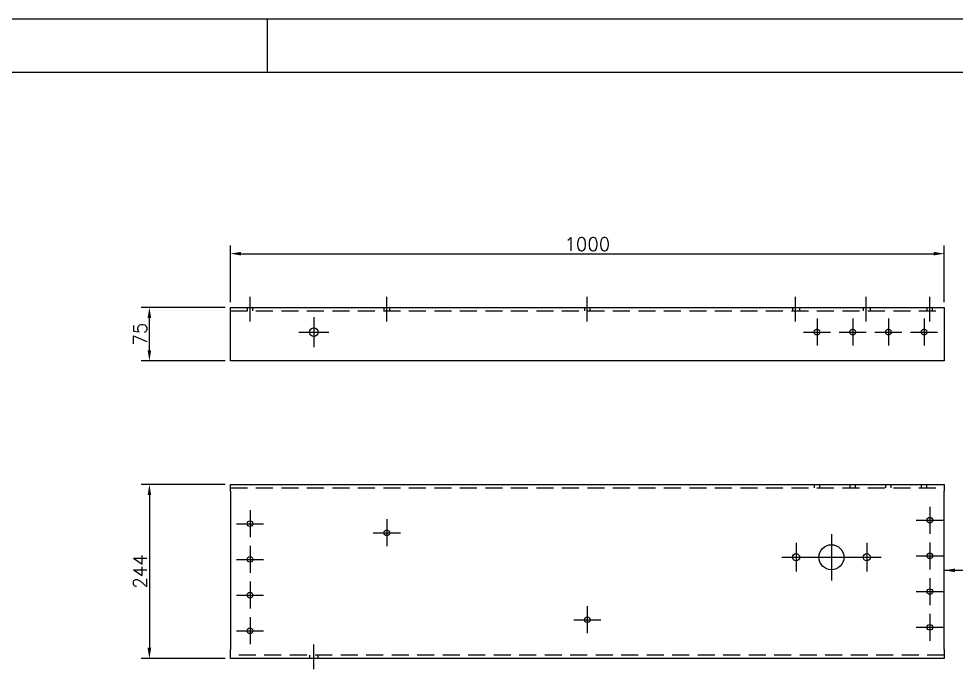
# Model space of a CAD drawing. Header units: metres. Extents: x 0 to 6307, y 0 to 4455.
# Drawn here: x 2206 to 3519, y 3543 to 4455 of the extents above; entities that cross this region are included whole.
import ezdxf
from ezdxf.enums import TextEntityAlignment as Align

# ---------------------------------------------------------------- set-up
doc = ezdxf.new("R2010")
doc.units = ezdxf.units.M
doc.header["$LTSCALE"] = 7.5
doc.linetypes.add('CENTER2', pattern=[28.575, 19.05, -3.175, 3.175, -3.175])
doc.linetypes.add('HIDDEN2', pattern=[4.7625, 3.175, -1.5875])
for name, color, linetype in [('FRL2', 2, 'Continuous'), ('FRL6', 6, 'Continuous'), ('FRL7', 7, 'Continuous'), ('FRR120', 5, 'Continuous'), ('FRR140', 5, 'Continuous'), ('FRR175', 1, 'Continuous'), ('FRR80', 3, 'Continuous'), ('SC1', 7, 'CENTER2'), ('SDM', 7, 'Continuous'), ('SL4', 4, 'Continuous'), ('ST1', 7, 'HIDDEN2')]:
    doc.layers.add(name, color=color, linetype=linetype)
doc.styles.add('R120', font='simplex.shx', dxfattribs={"height": 3})
doc.styles.add('R140', font='simplex.shx', dxfattribs={"height": 3.5})
doc.styles.add('R80', font='simplex.shx', dxfattribs={"height": 2})
doc.styles.add('ROMANS', font='ROMANS.SHX')
doc.dimstyles.new('7.5___1-7.5', dxfattribs={"dimscale": 7.5, "dimtxt": 2.5, "dimasz": 2, "dimexe": 1.5, "dimexo": 1, "dimgap": 0.5, "dimtad": 1, "dimzin": 12, "dimtxsty": 'ROMANS', "dimcen": 0, "dimclrd": 256, "dimclre": 256, "dimclrt": 3, "dimazin": 3, "dimtfac": 1, "dimtmove": 0, "dimatfit": 0, "dimfxl": 1, "dimlwd": -1, "dimlwe": -1, "dimarcsym": 0})

# ---------------------------------------------------------------- blocks, each defined once
blk = doc.blocks.new('A1')
at = {"layer": 'FRL2'}
blk.add_line((340.5, 594), (340.5, 584), dxfattribs=at)
at = {"layer": 'FRL6', "linetype": 'Continuous'}
blk.add_line((25, 584), (831, 584), dxfattribs=at)
at = {"layer": 'FRL7', "linetype": 'Continuous'}
blk.add_line((0, 594), (841, 594), dxfattribs=at)
at = {"layer": 'FRR120', "style": 'R120'}
for tag, p in [('FASE_DO_PROJETO', (659, 46.29)), ('ÁREA_E/OU_SUBÁREA', (659, 40.79)), ('TÍTULO_DO_DESENHO', (659, 35.29)), ('SUBTÍTULO_1_DO_DESENHO', (659, 29.79)), ('SUBTÍTULO_2_DO_DESENHO', (659, 24.29))]:
    blk.add_attdef(tag, p, '', height=3, dxfattribs=at)
at = {"layer": 'FRR140', "style": 'R140', "width": 0.91}
for tag, p in [('ESCALA', (671, 14.35)), ('REVISÃO', (823.5, 14.68))]:
    blk.add_attdef(tag, text='', height=3.5, dxfattribs=at).set_placement(p, align=Align.MIDDLE)
for tag, p in [('NÚMERO_DA_CONTRATADA', (687.72, 12.6)), ('NUMERO_VALE', (752.89, 12.6))]:
    blk.add_attdef(tag, p, '', height=3.5, dxfattribs=at)
at = {"layer": 'FRR175', "style": 'R120'}
for tag, p in [('CLASSIFICAÇÃO', (811.83, 67.73)), ('PROJETO', (716.31, 53.59)), ('N_PROJ_SE', (793.5, 53.59)), ('N_CONTRATO', (796.97, 47.3))]:
    blk.add_attdef(tag, text='', height=3, dxfattribs=at).set_placement(p, align=Align.MIDDLE_CENTER)
at = {"layer": 'FRR80', "style": 'R80'}
for tag, p in [('8A_REV', (476, 77.07)), ('EMIS.', (486, 77.07)), ('PROJ.', (585, 77.07)), ('DES.', (597, 77.07)), ('VER.', (609, 77.07)), ('APR.', (621, 77.07)), ('AUT.', (633.01, 77.07)), ('7A_REV', (476, 71.37)), ('EMIS.', (486, 71.37)), ('PROJ.', (585, 71.37)), ('DES.', (597, 71.37)), ('VER.', (609, 71.37)), ('APR.', (621, 71.37)), ('AUT.', (633.01, 71.37)), ('6A_REV', (476, 65.67)), ('EMIS.', (486, 65.67)), ('PROJ.', (585, 65.67)), ('DES.', (597, 65.67)), ('VER.', (609, 65.67)), ('APR.', (621, 65.67)), ('AUT.', (633.01, 65.67)), ('5A_REV', (476, 59.97)), ('EMIS.', (486, 59.97)), ('PROJ.', (585, 59.97)), ('DES.', (597, 59.97)), ('VER.', (609, 59.97)), ('APR.', (621, 59.97)), ('AUT.', (633.01, 59.97)), ('4A_REV', (476, 54.27)), ('EMIS.', (486, 54.27)), ('PROJ.', (585, 54.27)), ('DES.', (597, 54.27)), ('VER.', (609, 54.27)), ('APR.', (621, 54.27)), ('AUT.', (633.01, 54.27)), ('3A_REV', (476, 48.57)), ('EMIS.', (486, 48.57)), ('PROJ.', (585, 48.57)), ('DES.', (597, 48.57)), ('VER.', (609, 48.57)), ('APR.', (621, 48.57)), ('AUT.', (633.01, 48.57)), ('2A_REV', (476, 42.87)), ('EMIS.', (486, 42.87)), ('PROJ.', (585, 42.87)), ('DES.', (597, 42.87)), ('VER.', (609, 42.87)), ('APR.', (621, 42.87)), ('AUT.', (633.01, 42.87)), ('1a_REV', (476, 37.17)), ('EMIS.', (486, 37.17)), ('PROJ.', (585, 37.17)), ('DES.', (597, 37.17)), ('VER.', (609, 37.17)), ('APR.', (621, 37.17)), ('AUT.', (633.01, 37.17))]:
    blk.add_attdef(tag, text='', height=2, dxfattribs=at).set_placement(p, align=Align.MIDDLE)
for p in [(492.61, 76.08), (492.61, 70.38), (492.61, 64.68), (492.61, 58.98), (492.61, 53.28), (492.61, 47.58), (492.61, 41.88), (492.61, 36.18)]:
    blk.add_attdef('DESCRIÇÃO_DA_REVISÃO', p, '', height=2, dxfattribs=at)
at = {"layer": 'FRR80', "style": 'R80', "width": 0.85}
for p in [(648, 77.07), (648, 71.37), (648, 65.67), (648, 59.97), (648, 54.27), (648, 48.57), (648, 42.87), (648, 37.17)]:
    blk.add_attdef('DATA', text='', height=2, dxfattribs=at).set_placement(p, align=Align.MIDDLE)
blk = doc.blocks.new('*D214')
at = {"layer": 'Defpoints', "color": 0, "transparency": 16777216}
for p in [(2389, 4050.5), (2502.5, 4050.5), (2502.5, 3975.5)]:
    blk.add_point(p, dxfattribs=at)
at = {"layer": 'SDM', "transparency": 16777216}
for p, q in [((2495, 4050.5), (2377.7, 4050.5)), ((2389, 3990.5), (2389, 4035.5)), ((2495, 3975.5), (2377.7, 3975.5))]:
    blk.add_line(p, q, dxfattribs=at)
for points in [[(2386.5, 4035.5), (2391.5, 4035.5), (2389, 4050.5)], [(2386.5, 3990.5), (2391.5, 3990.5), (2389, 3975.5)]]:
    blk.add_solid(points, dxfattribs=at)
at = {"layer": 'SDM', "color": 3, "transparency": 16777216, "insert": (2375.9, 4013), "char_height": 18.75, "attachment_point": 5, "rotation": 90, "style": 'ROMANS'}
blk.add_mtext('75', dxfattribs=at)
blk = doc.blocks.new('*D215')
at = {"layer": 'Defpoints', "color": 0, "transparency": 16777216}
for p in [(3502.5, 4125.8), (2502.5, 4050.5), (3502.5, 4050.5)]:
    blk.add_point(p, dxfattribs=at)
at = {"layer": 'SDM', "transparency": 16777216}
for p, q in [((2502.5, 4058), (2502.5, 4137.1)), ((3502.5, 4058), (3502.5, 4137.1)), ((2517.5, 4125.8), (3487.5, 4125.8))]:
    blk.add_line(p, q, dxfattribs=at)
for points in [[(2517.5, 4128.3), (2517.5, 4123.3), (2502.5, 4125.8)], [(3487.5, 4128.3), (3487.5, 4123.3), (3502.5, 4125.8)]]:
    blk.add_solid(points, dxfattribs=at)
at = {"layer": 'SDM', "color": 3, "transparency": 16777216, "insert": (3002.5, 4139), "char_height": 18.75, "attachment_point": 5, "style": 'ROMANS'}
blk.add_mtext('1000', dxfattribs=at)
blk = doc.blocks.new('*D216')
at = {"layer": 'Defpoints', "color": 0, "transparency": 16777216}
for p in [(2502.5, 3802.5), (2389, 3558.5), (2502.5, 3558.5)]:
    blk.add_point(p, dxfattribs=at)
at = {"layer": 'SDM', "transparency": 16777216}
for p, q in [((2495, 3802.5), (2377.7, 3802.5)), ((2389, 3787.5), (2389, 3573.5)), ((2495, 3558.5), (2377.7, 3558.5))]:
    blk.add_line(p, q, dxfattribs=at)
for points in [[(2386.5, 3787.5), (2391.5, 3787.5), (2389, 3802.5)], [(2386.5, 3573.5), (2391.5, 3573.5), (2389, 3558.5)]]:
    blk.add_solid(points, dxfattribs=at)
at = {"layer": 'SDM', "color": 3, "transparency": 16777216, "insert": (2375.9, 3680.5), "char_height": 18.75, "attachment_point": 5, "rotation": 90, "style": 'ROMANS'}
blk.add_mtext('244', dxfattribs=at)

msp = doc.modelspace()

# ---------------------------------------------------------------- linework, layer by layer
at = {"layer": 'SC1'}
for p, q in [((2529.961, 4030.698), (2529.961, 4065.46)), ((2721.621, 4030.698), (2721.621, 4065.46)), ((3002.461, 4030.698), (3002.461, 4065.46)), ((3293.961, 4030.698), (3293.961, 4065.46)), ((3392.961, 4030.698), (3392.961, 4065.46)), ((3482.223, 4030.698), (3482.223, 4065.46)), ((2619.461, 4036.695), (2619.461, 3994.695)), ((3324.223, 4034.935), (3324.223, 3996.935)), ((3374.223, 4034.935), (3374.223, 3996.935)), ((3424.223, 4034.935), (3424.223, 3996.935)), ((3474.223, 4034.935), (3474.223, 3996.935)), ((2598.461, 4015.695), (2640.461, 4015.695)), ((3305.223, 4015.935), (3343.223, 4015.935)), ((3355.223, 4015.935), (3393.223, 4015.935)), ((3405.223, 4015.935), (3443.223, 4015.935)), ((3455.223, 4015.935), (3493.223, 4015.935)), ((3482.223, 3771.224), (3482.223, 3733.224)), ((2529.961, 3766.464), (2529.961, 3728.464)), ((2510.961, 3747.464), (2548.961, 3747.464)), ((2721.621, 3753.734), (2721.621, 3715.734)), ((3463.223, 3752.224), (3501.223, 3752.224)), ((2702.621, 3734.734), (2740.621, 3734.734)), ((3344.461, 3732.964), (3344.461, 3667.964)), ((3294.961, 3720.464), (3294.961, 3680.464)), ((3393.961, 3720.464), (3393.961, 3680.464)), ((3482.223, 3721.224), (3482.223, 3683.224)), ((2529.961, 3716.464), (2529.961, 3678.464)), ((2510.961, 3697.464), (2548.961, 3697.464)), ((3274.961, 3700.464), (3413.961, 3700.464)), ((3463.223, 3702.224), (3501.223, 3702.224)), ((2529.961, 3666.464), (2529.961, 3628.464)), ((3482.223, 3671.224), (3482.223, 3633.224)), ((3463.223, 3652.224), (3501.223, 3652.224)), ((2510.961, 3647.464), (2548.961, 3647.464)), ((3002.461, 3631.904), (3002.461, 3593.904)), ((2529.961, 3616.464), (2529.961, 3578.464)), ((2983.461, 3612.904), (3021.461, 3612.904)), ((3482.223, 3621.224), (3482.223, 3583.224)), ((3463.223, 3602.224), (3501.223, 3602.224)), ((2510.961, 3597.464), (2548.961, 3597.464)), ((2619.461, 3543.464), (2619.461, 3578.227))]:
    msp.add_line(p, q, dxfattribs=at)
at = {"layer": 'SL4'}
for p, q in [((2502.461, 4037.698), (2502.461, 4050.46)), ((2502.461, 4050.46), (3502.461, 4050.46)), ((3502.461, 4050.46), (3502.461, 4037.698)), ((2502.461, 3975.46), (2502.461, 4037.698)), ((3502.461, 4037.698), (3502.461, 3975.46)), ((3502.461, 3975.46), (2502.461, 3975.46)), ((2502.461, 3792.939), (2502.461, 3802.464)), ((2502.461, 3802.464), (3502.461, 3802.464)), ((3502.461, 3802.464), (3502.461, 3792.939)), ((2502.461, 3792.939), (2502.461, 3571.227)), ((3502.461, 3571.227), (3502.461, 3792.939)), ((2502.461, 3558.464), (2502.461, 3571.227)), ((3502.461, 3571.227), (3502.461, 3558.464)), ((3502.461, 3558.464), (2502.461, 3558.464))]:
    msp.add_line(p, q, dxfattribs=at)
for centre, radius in [((2619.461, 4015.695), 6), ((3482.223, 3752.224), 4), ((2529.961, 3747.464), 4), ((2721.621, 3734.734), 4), ((3344.461, 3700.464), 17.5), ((3294.961, 3700.464), 5), ((3393.961, 3700.464), 5), ((3482.223, 3702.224), 4), ((2529.961, 3697.464), 4), ((2529.961, 3647.464), 4), ((3482.223, 3652.224), 4), ((3002.461, 3612.904), 4), ((2529.961, 3597.464), 4), ((3482.223, 3602.224), 4)]:
    msp.add_circle(centre, radius, dxfattribs=at)
at = {"layer": 'ST1'}
for p, q in [((2502.461, 4045.698), (3502.461, 4045.698)), ((2525.961, 4050.46), (2525.961, 4045.698)), ((2533.961, 4045.698), (2533.961, 4050.46)), ((2717.621, 4050.46), (2717.621, 4045.698)), ((2725.621, 4045.698), (2725.621, 4050.46)), ((2998.461, 4050.46), (2998.461, 4045.698)), ((3006.461, 4045.698), (3006.461, 4050.46)), ((3289.961, 4050.46), (3289.961, 4045.698)), ((3299.961, 4045.698), (3299.961, 4050.46)), ((3388.961, 4050.46), (3388.961, 4045.698)), ((3398.961, 4045.698), (3398.961, 4050.46)), ((3478.223, 4050.46), (3478.223, 4045.698)), ((3486.223, 4045.698), (3486.223, 4050.46)), ((2502.461, 3797.702), (3502.461, 3797.702)), ((3320.223, 3802.464), (3320.223, 3797.702)), ((3328.223, 3797.702), (3328.223, 3802.464)), ((3370.223, 3802.464), (3370.223, 3797.702)), ((3378.223, 3797.702), (3378.223, 3802.464)), ((3420.223, 3802.464), (3420.223, 3797.702)), ((3428.223, 3797.702), (3428.223, 3802.464)), ((3470.223, 3802.464), (3470.223, 3797.702)), ((3478.223, 3797.702), (3478.223, 3802.464)), ((3502.461, 3563.227), (2502.461, 3563.227)), ((2613.461, 3563.227), (2613.461, 3558.464)), ((2625.461, 3558.464), (2625.461, 3563.227))]:
    msp.add_line(p, q, dxfattribs=at)
for centre in [(3324.223, 4015.935), (3374.223, 4015.935), (3424.223, 4015.935), (3474.223, 4015.935)]:
    msp.add_circle(centre, 4, dxfattribs=at)

# ---------------------------------------------------------------- block references
at = {"xscale": 7.499999999999915, "yscale": 7.499999999999915, "zscale": 7.499999999999915}
msp.add_blockref('A1', (0, 0), dxfattribs=at)

# ---------------------------------------------------------------- dimensions: what is measured, and where the dimension line sits
at = {"layer": 'SDM'}
dim = msp.add_linear_dim(base=(3502.461, 4125.849), p1=(2502.461, 4050.46), p2=(3502.461, 4050.46), dimstyle='7.5___1-7.5', dxfattribs=at)
dim.commit()
dim.dimension.update_dxf_attribs({"geometry": '*D215', "text_midpoint": (3002.461, 4138.974)})
for base, p1, p2, picture, middle in [((2388.99, 4050.46), (2502.461, 3975.46), (2502.461, 4050.46), '*D214', (2375.865, 4012.96)), ((2388.99, 3558.464), (2502.461, 3802.464), (2502.461, 3558.464), '*D216', (2375.865, 3680.464))]:
    dim = msp.add_linear_dim(base=base, p1=p1, p2=p2, angle=90, dimstyle='7.5___1-7.5', dxfattribs=at)
    dim.commit()
    dim.dimension.update_dxf_attribs({"geometry": picture, "text_midpoint": middle})

# ---------------------------------------------------------------- leaders
msp.add_leader([(3502.461, 3682.083), (3726.21, 3682.083)], dimstyle='7.5___1-7.5', override={"dimgap": 0.5, "dimtad": 0}, dxfattribs=at)

doc.saveas('drawing.dxf')
